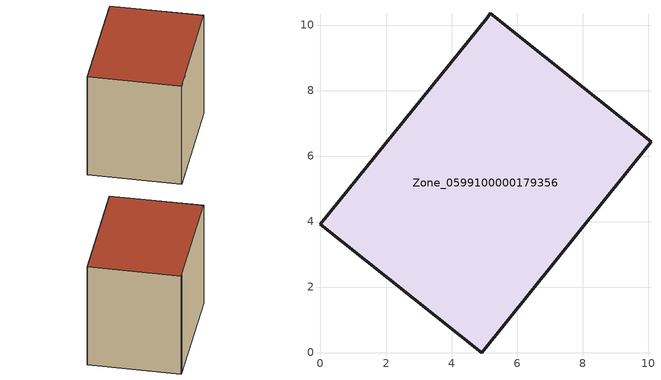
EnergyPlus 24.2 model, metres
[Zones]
Zone_0599100000179356
 floor ground (C_G): 0,3.92 5.09,10.23 5.18,10.35 10.09,6.44 4.92,0 z0.51
 wall outside (C_F): 5.09,10.23 0,3.92 4.92,0 10.09,6.44 5.18,10.35 5.09,10.23 z0.51:8.32
 roof outside (C_R): 5.18,10.35 5.09,10.23 0,3.92 4.92,0 10.09,6.44 z8.32
[BUILDING]
Pand.0599100000179356: North Axis=0; Terrain=City; Loads Convergence Tolerance Value=0.04; Temperature Convergence Tolerance Value=0.4; Solar Distribution=FullExterior; Maximum Number of Warmup Days=25; Minimum Number of Warmup Days=1
[Site:Location]
Rotterdam.The.Hague.AP_ZH_NLD Design_Conditions: Latitude=51.96; Longitude=4.45; Time Zone=1; Elevation=-4.5
[SITE:GROUNDTEMPERATURE:BUILDINGSURFACE]
18, 18, 18, 18, 18, 18, 18, 18, 18, 18, 18, 18
[MATERIAL] Thermal Absorptance=0.9; Solar Absorptance=0.7; Visible Absorptance=0.7
Name | Roughness | Thickness | Conductivity | Density | Specific Heat
G.TC.1965-1974 | MediumSmooth | 0.15 | 0.882353 | 540 | 1210
F.TC.1965-1974 | Rough | 0.3 | 0.697674 | 1920 | 840
R.TC.1965-1974 | MediumRough | 0.2 | 0.232558 | 1500 | 1000
[CONSTRUCTION]
C_G: G.TC.1965-1974
C_F: F.TC.1965-1974
C_R: R.TC.1965-1974
[ZONE]
Zone_0599100000179356: Type=1; Multiplier=1; Ceiling Height=Autocalculate; Volume=Autocalculate; Floor Area=autocalculate; Part of Total Floor Area=Yes
[ZONEINFILTRATION:DESIGNFLOWRATE]
Infil_Zone_0599100000179356: Zone or ZoneList or Space or SpaceList=Zone_0599100000179356; Schedule=AlwaysOn; Design Flow Rate Calculation Method=Flow/Area; Flow Rate per Floor Area=0.003; Constant Term Coefficient=1; Temperature Term Coefficient=0; Velocity Term Coefficient=0; Velocity Squared Term Coefficient=0
[HVACTEMPLATE:ZONE:IDEALLOADSAIRSYSTEM]
Zone_0599100000179356: Maximum Heating Supply Air Temperature=50; Minimum Cooling Supply Air Temperature=13; Maximum Heating Supply Air Humidity Ratio=0.0156; Minimum Cooling Supply Air Humidity Ratio=0.0077; Heating Limit=NoLimit; Cooling Limit=NoLimit; Dehumidification Control Type=ConstantSensibleHeatRatio; Cooling Sensible Heat Ratio=0.7; Dehumidification Setpoint=60; Humidification Control Type=None; Humidification Setpoint=30; Outdoor Air Method=None; Outdoor Air Flow Rate per Person=0.00944; Outdoor Air Flow Rate per Zone Floor Area=0; Outdoor Air Flow Rate per Zone=0; Demand Controlled Ventilation Type=None; Outdoor Air Economizer Type=NoEconomizer; Heat Recovery Type=None; Sensible Heat Recovery Effectiveness=0.7; Latent Heat Recovery Effectiveness=0.65
[ZONECONTROL:THERMOSTAT]
ThermostatControl_Zone_0599100000179356: Zone or ZoneList=Zone_0599100000179356; Control Type Schedule=DualSetpointControlType; Control 1=Thermostat_Zone_0599100000179356; Temperature Difference Between Cutout And Setpoint=0
[THERMOSTATSETPOINT:DUALSETPOINT]
Thermostat_Zone_0599100000179356: Heating Setpoint Temperature Schedule=HeatingSetpoint_Zone_0599100000179356; Cooling Setpoint Temperature Schedule=CoolingSetpoint_Zone_0599100000179356
[SCHEDULE:COMPACT]
HeatingSetpoint_Zone_0599100000179356: Through: 12/31, For: AllDays, Until: 24:00, 21
CoolingSetpoint_Zone_0599100000179356: Through: 12/31, For: AllDays, Until: 24:00, 24
DualSetpointControlType: Through: 12/31, For: AllDays, Until: 24:00, 4
AlwaysOn: Through: 12/31, For: AllDays, Until: 24:00, 1
